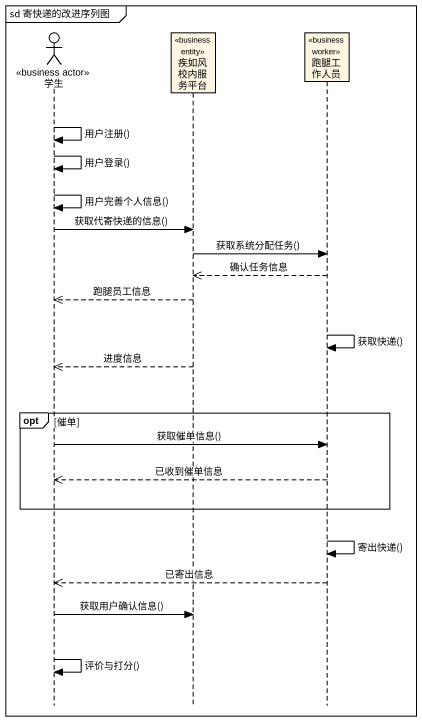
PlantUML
@startuml
mainframe sd 寄快递的改进序列图
hide footbox
actor 学生 <<business actor>>
participant 疾如风校内服务平台 <<business entity>>
participant 跑腿工作人员 <<business worker>>

学生 -> 学生 : 用户注册()
学生 -> 学生 : 用户登录()
学生 -> 学生 : 用户完善个人信息()
学生 -> 疾如风校内服务平台 : 获取代寄快递的信息()
疾如风校内服务平台 -> 跑腿工作人员 : 获取系统分配任务()
跑腿工作人员 -->> 疾如风校内服务平台 : 确认任务信息
疾如风校内服务平台 -->> 学生 : 跑腿员工信息
跑腿工作人员 -> 跑腿工作人员 : 获取快递()
疾如风校内服务平台 -->> 学生 : 进度信息
opt 催单
  学生 -> 跑腿工作人员 : 获取催单信息()
  跑腿工作人员 -->> 学生 : 已收到催单信息
end
跑腿工作人员 -> 跑腿工作人员 : 寄出快递()
跑腿工作人员 -->> 学生 : 已寄出信息
学生 -> 疾如风校内服务平台 : 获取用户确认信息()
学生 -> 学生 : 评价与打分()
@enduml
